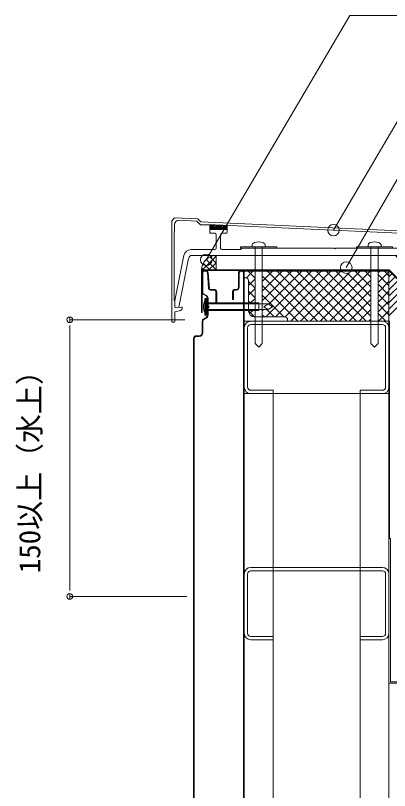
# Model space of a CAD drawing. Units: millimetres, scale not verified. Extents: x -1380 to 1380, y -955 to 955.
# Drawn here: x -737 to -479, y -247 to 288 of the extents above; entities that cross this region are included whole.
import ezdxf
from ezdxf.enums import TextEntityAlignment as Align

# ---------------------------------------------------------------- set-up
doc = ezdxf.new("R2010")
doc.units = ezdxf.units.MM
doc.header["$LTSCALE"] = 3
doc.linetypes.add('USER1', pattern=[3, 2.1, -0.9])
for name, color, linetype, lineweight in [('0-0_0', 7, 'Continuous', 13), ('0-2_BOUSUI', 1, 'Continuous', 18), ('0-3_MOJI', 7, 'Continuous', 18), ('0-4_HATCH', 9, 'Continuous', 18), ('0-5_KANAMONO', 5, 'Continuous', 18), ('0-6_KANAMONO_SCREW', 4, 'Continuous', 18), ('0-9_dannnetu', 6, 'Continuous', 18), ('0-A_bo-do', 3, 'Continuous', 18), ('0-B_kasagi', 150, 'Continuous', 18)]:
    doc.layers.add(name, color=color, linetype=linetype, lineweight=lineweight)
doc.styles.add('ＭＳ ゴシック', font='')
doc.styles.get('ＭＳ ゴシック').set_extended_font_data('MS Gothic')

# ---------------------------------------------------------------- blocks, each defined once
blk = doc.blocks.new('_DOT')
at = {"layer": '0-0_0'}
for p, q in [((-0.5, 0), (-1, 0)), ((0.25, 0), (-0.25, 0))]:
    blk.add_line(p, q, dxfattribs=at)
blk.add_circle((0, 0), 0.25, dxfattribs=at)

msp = doc.modelspace()

# ---------------------------------------------------------------- linework, layer by layer
at = {"layer": '0-2_BOUSUI'}
msp.add_line((-598.464, 112.711), (-598.464, 122.711), dxfattribs=at)
msp.add_lwpolyline([(-598.464, 122.711), (-474.508, 122.711), (-433.064, 81.867), (-433.064, 61.994), (-434.064, 58.262), (-434.064, -83.547), (-389.922, -127.689), (900.021, -127.689)], dxfattribs=at)
msp.add_arc((-598.464, 112.711), 10, 90, 180, dxfattribs=at)
at = {"layer": '0-3_MOJI'}
for p, q in [((-620.064, 78.311), (-699.524, 78.311)), ((-699.524, -104.689), (-699.524, 70.311)), ((-618.714, -112.689), (-699.524, -112.689))]:
    msp.add_line(p, q, dxfattribs=at)
for points in [[(-455.671, 288.378), (-506.109, 288.378), (-605.268, 119.679)], [(-397.402, 258.457), (-447.84, 258.457), (-517.383, 140.143)], [(-390.145, 232.067), (-440.583, 232.067), (-508.57, 114.31)]]:
    msp.add_lwpolyline(points, dxfattribs=at)
for centre in [(-517.383, 140.143), (-605.268, 119.679), (-508.57, 114.31), (-508.57, 114.31)]:
    msp.add_circle(centre, 4, dxfattribs=at)
at = {"layer": '0-4_HATCH'}
for p, q in [((-607.906, 112.711), (-598.464, 122.153)), ((-606.644, 118.463), (-604.216, 120.891)), ((-598.464, 112.878), (-605.451, 119.865)), ((-598.464, 117.369), (-602.811, 121.716)), ((-598.464, 121.859), (-599.282, 122.677)), ((-607.276, 112.711), (-608.4, 113.835)), ((-602.786, 112.711), (-607.358, 117.282)), ((-603.416, 112.711), (-598.464, 117.662)), ((-598.926, 112.711), (-598.464, 113.172)), ((-578.659, 107.311), (-579.064, 107.716)), ((-577.567, 107.248), (-573.005, 111.811)), ((-571.564, 106.951), (-576.424, 111.811)), ((-566.564, 111.516), (-566.269, 111.811)), ((-566.564, 104.781), (-559.534, 111.811)), ((-566.564, 98.046), (-552.799, 111.811)), ((-566.564, 91.31), (-546.064, 111.811)), ((-535.188, 77.311), (-566.564, 108.686)), ((-564.093, 80.311), (-532.593, 111.811)), ((-528.453, 77.311), (-562.953, 111.811)), ((-562.09, 89.049), (-539.329, 111.811)), ((-557.358, 80.311), (-525.858, 111.811)), ((-521.718, 77.311), (-556.218, 111.811)), ((-550.663, 80.27), (-519.123, 111.811)), ((-514.983, 77.311), (-549.483, 111.811)), ((-546.888, 77.311), (-512.388, 111.811)), ((-508.248, 77.311), (-542.748, 111.811)), ((-540.153, 77.311), (-506.676, 110.788)), ((-501.512, 77.311), (-536.012, 111.811)), ((-533.417, 77.311), (-498.917, 111.811)), ((-494.777, 77.311), (-529.277, 111.811)), ((-526.682, 77.311), (-492.182, 111.811)), ((-491.564, 80.832), (-522.542, 111.811)), ((-491.564, 87.568), (-515.807, 111.811)), ((-491.564, 94.303), (-507.673, 110.412)), ((-491.564, 101.038), (-502.336, 111.811)), ((-491.564, 107.773), (-495.601, 111.811)), ((-486.564, 110.694), (-485.447, 111.811)), ((-486.564, 103.959), (-479.064, 111.459)), ((-479.064, 102.008), (-486.564, 109.508)), ((-479.064, 108.744), (-482.131, 111.811)), ((-479.064, 108.049), (-476.933, 110.18)), ((-479.064, 103.559), (-474.688, 107.935)), ((-576.064, 102.016), (-571.564, 106.516)), ((-571.564, 100.216), (-576.064, 104.716)), ((-541.924, 77.311), (-566.564, 101.951)), ((-519.947, 77.311), (-491.564, 105.694)), ((-486.564, 97.223), (-479.064, 104.723)), ((-479.064, 95.273), (-486.564, 102.773)), ((-479.064, 99.069), (-472.443, 105.69)), ((-479.064, 94.578), (-470.198, 103.444)), ((-576.064, 95.281), (-571.564, 99.781)), ((-571.564, 93.481), (-576.064, 97.981)), ((-513.212, 77.311), (-491.564, 98.958)), ((-486.564, 90.488), (-479.064, 97.988)), ((-479.064, 90.088), (-467.953, 101.199)), ((-479.064, 85.598), (-465.708, 98.954)), ((-479.064, 81.108), (-463.463, 96.709)), ((-574.778, 89.959), (-576.064, 91.245)), ((-574.65, 89.959), (-571.564, 93.046)), ((-551.659, 80.311), (-566.564, 95.216)), ((-506.477, 77.311), (-491.564, 92.223)), ((-479.064, 88.538), (-486.564, 96.038)), ((-486.564, 83.753), (-479.064, 91.253)), ((-479.064, 81.803), (-486.564, 89.303)), ((-571.864, 80.311), (-576.064, 84.51)), ((-575.332, 82.543), (-573.212, 84.662)), ((-566.564, 84.575), (-565.844, 85.296)), ((-565.129, 80.311), (-566.564, 81.745)), ((-558.394, 80.311), (-563.379, 85.296)), ((-499.741, 77.311), (-491.564, 85.488)), ((-481.307, 77.311), (-486.564, 82.568)), ((-486.271, 77.311), (-479.064, 84.518)), ((-548.659, 77.311), (-549.064, 77.716)), ((-493.006, 77.311), (-491.564, 78.753)), ((-479.536, 77.311), (-479.064, 77.783))]:
    msp.add_line(p, q, dxfattribs=at)
for points in [[(-579.064, 111.811), (-579.064, 107.311), (-578.064, 107.311), (-576.65, 106.725), (-576.064, 105.311), (-576.064, 89.959), (-571.564, 89.959), (-571.564, 111.811)], [(-566.564, 111.811), (-566.564, 89.326), (-562.493, 89.326), (-559.564, 87.311), (-562.493, 85.296), (-566.564, 85.296), (-566.564, 80.311), (-551.064, 80.311), (-549.65, 79.725), (-549.064, 78.311), (-549.064, 77.311), (-491.564, 77.311), (-491.564, 111.811)], [(-576.064, 84.662), (-576.064, 84.311), (-574.892, 81.482), (-572.064, 80.311), (-571.564, 80.311), (-571.564, 84.662)]]:
    msp.add_lwpolyline(points, close=True, dxfattribs=at)
at = {"layer": '0-5_KANAMONO'}
for p, q in [((-578.064, 107.311), (-579.064, 107.311)), ((-576.064, 84.311), (-576.064, 105.311)), ((-551.064, 80.311), (-572.064, 80.311)), ((-574.464, 77.311), (-483.664, 77.311)), ((-483.664, 75.011), (-574.464, 75.011)), ((-579.064, 31.911), (-579.064, 72.711)), ((-576.764, 72.711), (-576.764, 31.911)), ((-481.364, 31.911), (-481.364, 72.711)), ((-479.064, 72.711), (-479.064, 31.911)), ((-579.064, 27.311), (-579.064, -659.984)), ((-579.064, 27.311), (-479.064, 27.311)), ((-579.064, 27.311), (-579.064, -659.984)), ((-559.064, 27.311), (-559.064, -659.984)), ((-499.064, 27.311), (-499.064, -659.984)), ((-479.064, 27.311), (-479.064, -659.984)), ((-574.464, -92.689), (-483.664, -92.689)), ((-483.664, -94.989), (-574.464, -94.989)), ((-579.064, -138.089), (-579.064, -97.289)), ((-576.764, -97.289), (-576.764, -138.089)), ((-481.364, -138.089), (-481.364, -97.289)), ((-479.064, -97.289), (-479.064, -138.089))]:
    msp.add_line(p, q, dxfattribs=at)
for points in [[(-608.464, 83.311), (-608.064, 83.311), (-608.064, 112.311), (-479.064, 112.311), (-444.064, 77.311), (-444.064, 63.311), (-443.664, 63.311), (-443.664, 77.476), (-478.898, 112.711), (-608.464, 112.711)], [(-478.064, -72.689), (-478.064, -171.689), (-329.064, -171.689), (-329.064, -172.689), (-479.064, -172.689), (-479.064, -72.689)]]:
    msp.add_lwpolyline(points, close=True, dxfattribs=at)
for points in [[(-579.064, 107.311), (-579.064, 77.311), (-549.064, 77.311), (-549.064, 78.311)], [(-574.464, 29.611), (-559.064, 29.611), (-559.064, 27.311), (-574.464, 27.311)], [(-483.664, 27.311), (-499.064, 27.311), (-499.064, 29.611), (-483.664, 29.611)], [(-574.464, -140.389), (-559.064, -140.389), (-559.064, -142.689), (-574.464, -142.689)], [(-483.664, -142.689), (-499.064, -142.689), (-499.064, -140.389), (-483.664, -140.389)]]:
    msp.add_lwpolyline(points, dxfattribs=at)
for centre, radius, start, end in [((-578.064, 105.311), 2, 0, 90), ((-572.064, 84.311), 4, 180, 270), ((-551.064, 78.311), 2, 0, 90), ((-574.464, 72.711), 4.6, 90, 180), ((-574.464, 72.711), 2.3, 90, 180), ((-483.664, 72.711), 4.6, 0, 90), ((-483.664, 72.711), 2.3, 0, 90), ((-574.464, 31.911), 4.6, 180, 270), ((-574.464, 31.911), 2.3, 180, 270), ((-483.664, 31.911), 2.3, 270, 0), ((-483.664, 31.911), 4.6, 270, 0), ((-574.464, -97.289), 4.6, 90, 180), ((-574.464, -97.289), 2.3, 90, 180), ((-483.664, -97.289), 4.6, 0, 90), ((-483.664, -97.289), 2.3, 0, 90), ((-574.464, -138.089), 4.6, 180, 270), ((-574.464, -138.089), 2.3, 180, 270), ((-483.664, -138.089), 2.3, 270, 0), ((-483.664, -138.089), 4.6, 270, 0)]:
    msp.add_arc(centre, radius, start, end, dxfattribs=at)
at = {"layer": '0-6_KANAMONO_SCREW'}
for points in [[(-581.564, 128.711), (-556.564, 128.711), (-556.564, 127.711), (-581.564, 127.711)], [(-501.564, 128.711), (-476.564, 128.711), (-476.564, 127.711), (-501.564, 127.711)]]:
    msp.add_lwpolyline(points, close=True, dxfattribs=at)
for points in [[(-564.564, 130.01), (-564.564, 128.711), (-573.564, 128.711), (-573.564, 130.01)], [(-571.564, 128.711), (-571.564, 61.86), (-569.064, 59.361), (-566.564, 61.86), (-566.564, 128.711)], [(-484.564, 130.01), (-484.564, 128.711), (-493.564, 128.711), (-493.564, 130.01)], [(-491.564, 128.711), (-491.564, 61.86), (-489.064, 59.361), (-486.564, 61.86), (-486.564, 128.711)]]:
    msp.add_lwpolyline(points, dxfattribs=at)
for centre, radius, start, end in [((-572.486, 129.979), 1.078, 138.40301, 178.32124), ((-570.875, 128.363), 3.358, 108.77591, 136.02802), ((-569.064, 122.756), 9.25, 71.77739, 108.22261), ((-567.252, 128.363), 3.358, 43.97198, 71.22409), ((-565.641, 129.979), 1.078, 1.67876, 41.59699), ((-492.486, 129.979), 1.078, 138.40301, 178.32124), ((-490.875, 128.363), 3.358, 108.77591, 136.02802), ((-489.064, 122.756), 9.25, 71.77739, 108.22261), ((-487.252, 128.363), 3.358, 43.97198, 71.22409), ((-485.641, 129.979), 1.078, 1.67876, 41.59699)]:
    msp.add_arc(centre, radius, start, end, dxfattribs=at)
at = {"layer": '0-9_dannnetu'}
for p, q in [((-579.064, 112.311), (-479.064, 112.311)), ((-579.064, 111.811), (-479.064, 111.811)), ((-479.064, -72.689), (-479.064, 77.311)), ((-479.064, 77.311), (-478.714, 77.311)), ((-478.714, -72.689), (-478.714, 77.311))]:
    msp.add_line(p, q, dxfattribs=at)
msp.add_lwpolyline([(-579.064, 107.311), (-579.064, 112.311), (-479.064, 112.311), (-479.064, 77.311), (-549.064, 77.311)], dxfattribs=at)
at = {"layer": '0-A_bo-do'}
for p, q in [((-608.064, 110.811), (-608.064, 97.177)), ((-607.564, 97.177), (-607.564, 110.811)), ((-605.453, 112.311), (-606.564, 112.311)), ((-606.564, 111.811), (-605.453, 111.811)), ((-604.456, 110.887), (-603.612, 99.919)), ((-603.114, 99.957), (-603.957, 110.926)), ((-583.064, 110.311), (-583.064, 100.811)), ((-582.564, 100.811), (-582.564, 110.311)), ((-579.564, 110.311), (-579.564, -476.189)), ((-579.064, -476.189), (-579.064, 110.311)), ((-600.064, 99.311), (-602.416, 99.311)), ((-602.416, 98.811), (-600.064, 98.811)), ((-584.564, 99.311), (-585.564, 99.311)), ((-585.564, 98.811), (-584.564, 98.811)), ((-607.314, 95.878), (-605.314, 94.723)), ((-605.064, 95.156), (-607.064, 96.311)), ((-606.264, 93.061), (-606.264, 81.561)), ((-606.264, 93.061), (-605.483, 93.061)), ((-605.483, 93.061), (-605.483, 81.561)), ((-605.483, 93.061), (-604.964, 92.561)), ((-604.964, 93.061), (-604.964, 81.561)), ((-604.964, 93.061), (-604.564, 93.061)), ((-604.564, 93.061), (-604.564, 81.561)), ((-604.964, 88.611), (-606.848, 89.842)), ((-606.848, 84.779), (-604.964, 86.011)), ((-569.064, 89.959), (-604.564, 89.959)), ((-604.564, 89.326), (-568.981, 89.326)), ((-579.064, 89.959), (-569.064, 89.959)), ((-569.064, 89.959), (-569.064, 84.662)), ((-569.064, 89.326), (-562.493, 89.326)), ((-565.421, 87.311), (-562.493, 89.326)), ((-562.493, 85.296), (-565.421, 87.311)), ((-559.564, 87.311), (-562.493, 89.326)), ((-562.493, 85.296), (-559.564, 87.311)), ((-606.264, 81.561), (-605.483, 81.561)), ((-605.483, 81.561), (-604.964, 82.061)), ((-604.964, 81.561), (-604.564, 81.561)), ((-604.564, 85.296), (-567.563, 85.296)), ((-569.064, 84.662), (-604.564, 84.662)), ((-569.064, 84.662), (-579.064, 84.662)), ((-569.064, 85.296), (-562.493, 85.296)), ((-608.064, 77.445), (-608.064, 69.311)), ((-607.564, 69.311), (-607.564, 77.445)), ((-605.314, 79.898), (-607.314, 78.744)), ((-607.064, 78.311), (-605.064, 79.465)), ((-614.064, 65.311), (-614.064, -520.189)), ((-613.564, -520.189), (-613.564, 65.311)), ((-610.064, 67.311), (-612.064, 67.311)), ((-612.064, 66.811), (-610.064, 66.811))]:
    msp.add_line(p, q, dxfattribs=at)
for points in [[(-598.564, 97.311), (-598.564, 90.311), (-598.064, 90.311), (-598.064, 97.311)], [(-587.064, 97.811), (-587.064, 92.311), (-586.564, 92.311), (-586.564, 97.811)], [(-604.564, 93.424), (-604.564, 87.811), (-604.064, 87.311)], [(-604.064, 81.197), (-604.064, 86.603), (-603.357, 87.311), (-604.064, 88.018), (-604.064, 93.424)], [(-604.064, 87.311), (-604.564, 86.811), (-604.564, 81.197)]]:
    msp.add_lwpolyline(points, dxfattribs=at)
for centre, radius, start, end in [((-606.564, 110.811), 1.5, 90, 180), ((-606.564, 110.811), 1, 90, 180), ((-605.453, 110.811), 1.5, 4.39871, 90), ((-605.453, 110.811), 1, 4.39871, 90), ((-581.064, 110.311), 2, 0, 180), ((-581.064, 110.311), 1.5, 0, 180), ((-606.564, 97.177), 1.5, 180, 240), ((-606.564, 97.177), 1, 180, 240), ((-602.416, 100.011), 1.2, 184.39871, 270), ((-602.416, 100.011), 0.7, 184.39871, 270), ((-600.064, 97.311), 2, 0, 90), ((-600.064, 97.311), 1.5, 0, 90), ((-585.564, 97.811), 1.5, 90, 180), ((-585.564, 97.811), 1, 90, 180), ((-584.564, 100.811), 1.5, 270, 0), ((-584.564, 100.811), 2, 270, 0), ((-596.867, 87.311), 10.297, 155.8662, 204.1338), ((-606.064, 93.424), 1.5, 0, 60), ((-606.064, 93.424), 2, 0, 60), ((-606.064, 81.197), 1.5, 300, 360), ((-606.064, 81.197), 2, 300, 0), ((-606.564, 77.445), 1.5, 120, 180), ((-606.564, 77.445), 1, 120, 180), ((-612.064, 65.311), 2, 90, 180), ((-612.064, 65.311), 1.5, 90, 180), ((-610.064, 69.311), 2, 270, 0), ((-610.064, 69.311), 2.5, 270, 360)]:
    msp.add_arc(centre, radius, start, end, dxfattribs=at)
at = {"layer": '0-B_kasagi'}
for p, q in [((-602.864, 140.011), (-602.864, 143.796)), ((-602.864, 143.375), (-602.445, 143.794)), ((-602.864, 142.253), (-601.328, 143.788)), ((-602.864, 141.13), (-600.212, 143.782)), ((-602.864, 138.511), (-602.864, 140.011)), ((-602.364, 140.511), (-591.364, 140.511)), ((-602.361, 140.511), (-599.096, 143.776)), ((-601.238, 140.511), (-598.02, 143.729)), ((-600.116, 140.511), (-596.945, 143.681)), ((-598.993, 140.511), (-595.87, 143.634)), ((-597.871, 140.511), (-594.795, 143.586)), ((-596.748, 140.511), (-593.721, 143.538)), ((-595.626, 140.511), (-592.646, 143.49)), ((-594.503, 140.511), (-591.571, 143.443)), ((-593.381, 140.511), (-590.864, 143.027)), ((-592.258, 140.511), (-590.864, 141.905)), ((-591.173, 140.473), (-590.864, 140.782)), ((-590.864, 140.011), (-590.864, 143.411)), ((-590.864, 140.011), (-590.864, 138.511)), ((-599.364, 138.011), (-602.364, 138.011)), ((-598.364, 127.711), (-598.364, 137.011)), ((-595.364, 137.011), (-595.364, 127.711)), ((-591.364, 138.011), (-594.364, 138.011)), ((-615.765, 126.711), (-599.364, 126.711)), ((-626.864, 91.711), (-620.668, 122.692)), ((-418.083, 122.711), (-615.045, 122.711)), ((-626.864, 87.032), (-626.864, 91.711)), ((-622.399, 87.023), (-626.543, 86.733)), ((-621.864, 86.209), (-621.864, 86.524)), ((-628.564, 76.711), (-627.364, 76.711))]:
    msp.add_line(p, q, dxfattribs=at)
at = {"layer": '0-B_kasagi', "linetype": 'USER1'}
msp.add_line((-566.564, 127.711), (-566.564, 122.711), dxfattribs=at)
at = {"layer": '0-B_kasagi'}
for points in [[(-404.064, 77.211), (-404.064, 134.711), (-406.157, 136.804), (-609.064, 145.822), (-611.157, 147.915), (-627.149, 148.625), (-629.064, 146.711), (-629.064, 77.211)], [(-624.015, 146.96), (-611.862, 146.357), (-609.337, 143.832), (-599.064, 143.776), (-416.157, 135.646), (-408.705, 135.02)], [(-626.864, 87.032), (-626.864, 91.711), (-627.464, 91.711), (-627.464, 134.711), (-627.162, 144.06)], [(-594.364, 126.711), (-581.564, 126.711), (-580.564, 127.711), (-517.064, 127.711), (-516.564, 127.211), (-516.064, 127.711), (-452.564, 127.711), (-451.564, 126.711), (-438.764, 126.711)], [(-617.497, 120.701), (-624.258, 86.893), (-626.543, 86.733)], [(-626.864, 77.211), (-626.864, 83.711), (-622.973, 84.761)]]:
    msp.add_lwpolyline(points, dxfattribs=at)
for centre, radius, start, end in [((-624.164, 143.964), 3, 87.15861, 178.15253), ((-602.364, 140.011), 0.5, 90, 180), ((-591.364, 140.011), 0.5, 0, 90), ((-602.364, 138.511), 0.5, 180, 270), ((-599.364, 137.011), 1, 0, 90), ((-594.364, 137.011), 1, 90, 180), ((-591.364, 138.511), 0.5, 270, 0), ((-615.765, 121.71), 5, 90.0016, 168.6815), ((-599.364, 127.711), 1, 270, 0), ((-594.364, 127.711), 1, 180, 270), ((-615.045, 120.21), 2.501, 90.00869, 168.67693), ((-626.564, 87.032), 0.3, 179.99997, 274.00008), ((-626.564, 87.032), 0.3, 179.99997, 274.00008), ((-623.364, 86.209), 1.5, 285.10565, 0.00001), ((-622.364, 86.524), 0.5, 0, 94), ((-628.564, 77.211), 0.5, 180, 270), ((-627.364, 77.211), 0.5, 270, 0)]:
    msp.add_arc(centre, radius, start, end, dxfattribs=at)

# ---------------------------------------------------------------- block references
at = {"layer": '0-3_MOJI', "xscale": 8, "yscale": 8}
for p, rotation in [((-699.524, 78.311), 90), ((-699.524, -112.689), 270)]:
    msp.add_blockref('_DOT', p, dxfattribs=dict(at, rotation=rotation))

# ---------------------------------------------------------------- texts
at = {"layer": '0-3_MOJI', "style": 'ＭＳ ゴシック'}
msp.add_text('150以上（水上）', height=14.66, rotation=90, dxfattribs=at).set_placement((-715.51, -96.689), align=Align.BOTTOM_LEFT)

doc.saveas('drawing.dxf')
